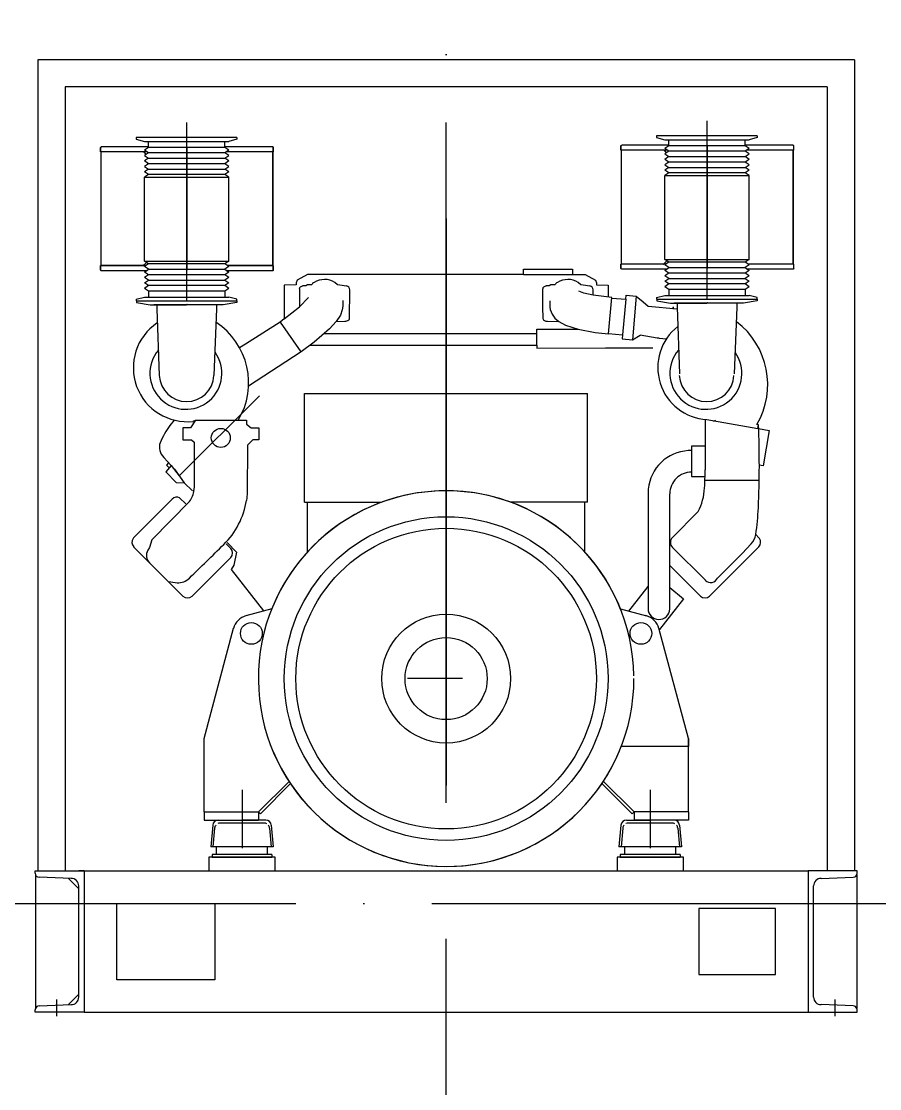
# Model space of a CAD drawing. Extents: x 1551 to 113148, y -1700 to 77018.
# Drawn here: x 54780 to 56357, y 36334 to 38295 of the extents above; entities that cross this region are included whole.
import ezdxf

# ---------------------------------------------------------------- set-up
doc = ezdxf.new("R2010")
doc.units = 0
doc.header["$LTSCALE"] = 500
doc.header["$MEASUREMENT"] = 0
doc.linetypes.add('CENTER', pattern=[3, 2.5, -0.25, 0, -0.25])
doc.layers.get('0').update_dxf_attribs({"linetype": 'CONTINUOUS'})
for name, color, linetype in [('GENERATORSETT', 7, 'CONTINUOUS'), ('M1CO1', 1, 'CONTINUOUS'), ('S0CE1', 7, 'CENTER'), ('S0CO3', 7, 'CONTINUOUS')]:
    doc.layers.add(name, color=color, linetype=linetype)

# ---------------------------------------------------------------- blocks, each defined once
blk = doc.blocks.new('SCANIA-SENTER-ENDVIEW')
at = {"color": 0, "linetype": 'ByBlock'}
for p, q in [((-476.8, 1021.9, -64.8), (-476.8, 694, -64.8)), ((-476.8, 1021.9, -64.8), (-476.8, 694, -64.8)), ((479.2, 1024.9, -64.8), (479.2, 697, -64.8)), ((479.2, 1024.9, -64.8), (479.2, 697, -64.8)), ((-384.3, 994, -64.8), (-569.3, 994, -64.8)), ((-569.3, 994, -64.8), (-569.3, 991, -64.8)), ((-569.3, 991, -64.8), (-554.4, 987, -64.8)), ((-554.4, 987, -64.8), (-399.3, 987, -64.8)), ((-546.8, 976, -64.8), (-546.8, 987, -64.8)), ((-406.8, 976, -64.8), (-406.8, 987, -64.8)), ((-384.3, 991, -64.8), (-399.3, 987, -64.8)), ((-384.3, 994, -64.8), (-384.3, 991, -64.8)), ((571.7, 997, -64.8), (386.7, 997, -64.8)), ((386.7, 997, -64.8), (386.7, 994, -64.8)), ((386.7, 994, -64.8), (401.6, 990, -64.8)), ((401.6, 990, -64.8), (556.7, 990, -64.8)), ((409.2, 979, -64.8), (409.2, 990, -64.8)), ((549.2, 979, -64.8), (549.2, 990, -64.8)), ((571.7, 994, -64.8), (556.7, 990, -64.8)), ((571.7, 997, -64.8), (571.7, 994, -64.8)), ((-635, 975.7), (-634.5, 976.7)), ((-635, 967.7), (-635, 975.7)), ((-549.4, 967.7), (-635, 967.7)), ((-634.6, 975.6), (-634.1, 976.6)), ((-634.6, 967.6), (-634.6, 975.6)), ((-549.3, 967.6), (-634.6, 967.6)), ((-634.5, 976.7), (-633.5, 977.2)), ((-634.1, 976.6), (-633.1, 977.1)), ((-634, 758.7), (-634, 967.7)), ((-633.6, 758.6), (-633.6, 967.6)), ((-546.8, 977.2), (-633.5, 977.2)), ((-546.8, 977.1), (-633.1, 977.1)), ((-555.9, 967.7), (-551.2, 963.1)), ((-555.5, 967.6), (-551, 963.2)), ((-546.8, 976, -64.8), (-554.3, 971, -64.8)), ((-546.8, 966, -64.8), (-554.3, 971, -64.8)), ((-546.8, 966, -64.8), (-554.3, 961, -64.8)), ((-554.3, 961, -64.8), (-546.8, 956, -64.8)), ((-406.8, 976, -64.8), (-546.8, 976, -64.8)), ((-406.8, 966, -64.8), (-546.8, 966, -64.8)), ((-476.3, 775.4), (-476.3, 977.2)), ((-475.8, 775.4), (-475.8, 977.1)), ((-319, 977.2), (-406.8, 977.2)), ((-318.6, 977.1), (-406.8, 977.1)), ((-399.3, 971, -64.8), (-406.8, 976, -64.8)), ((-399.3, 971, -64.8), (-406.8, 966, -64.8)), ((-399.3, 961, -64.8), (-406.8, 966, -64.8)), ((-406.8, 956, -64.8), (-399.3, 961, -64.8)), ((-317.1, 967.6), (-404.4, 967.6)), ((-317.5, 967.7), (-404.3, 967.7)), ((-319, 977.2), (-318, 976.7)), ((-318.6, 977.1), (-317.6, 976.6)), ((-318.5, 758.7), (-318.5, 967.7)), ((-318.1, 758.6), (-318.1, 967.6)), ((-318, 976.7), (-317.5, 975.7)), ((-317.6, 976.6), (-317.1, 975.6)), ((-317.5, 967.7), (-317.5, 975.7)), ((-317.1, 967.6), (-317.1, 975.6)), ((321, 978.7), (321.5, 979.7)), ((321, 970.7), (321, 978.7)), ((406.6, 970.7), (321, 970.7)), ((321.4, 978.6), (321.9, 979.6)), ((321.4, 970.6), (321.4, 978.6)), ((406.7, 970.6), (321.4, 970.6)), ((321.5, 979.7), (322.5, 980.2)), ((321.9, 979.6), (322.9, 980.1)), ((322, 761.7), (322, 970.7)), ((322.4, 761.6), (322.4, 970.6)), ((409.2, 980.2), (322.5, 980.2)), ((409.2, 980.1), (322.9, 980.1)), ((400.1, 970.7), (404.8, 966.1)), ((400.5, 970.6), (405, 966.2)), ((409.2, 979, -64.8), (401.7, 974, -64.8)), ((409.2, 969, -64.8), (401.7, 974, -64.8)), ((409.2, 969, -64.8), (401.7, 964, -64.8)), ((401.7, 964, -64.8), (409.2, 959, -64.8)), ((549.2, 979, -64.8), (409.2, 979, -64.8)), ((549.2, 969, -64.8), (409.2, 969, -64.8)), ((479.7, 778.4), (479.7, 980.2)), ((480.2, 778.4), (480.2, 980.1)), ((637, 980.2), (549.2, 980.2)), ((637.4, 980.1), (549.2, 980.1)), ((556.7, 974, -64.8), (549.2, 979, -64.8)), ((556.7, 974, -64.8), (549.2, 969, -64.8)), ((556.7, 964, -64.8), (549.2, 969, -64.8)), ((549.2, 959, -64.8), (556.7, 964, -64.8)), ((638.9, 970.6), (551.6, 970.6)), ((638.5, 970.7), (551.7, 970.7)), ((637, 980.2), (638, 979.7)), ((637.4, 980.1), (638.4, 979.6)), ((637.5, 761.7), (637.5, 970.7)), ((637.9, 761.6), (637.9, 970.6)), ((638, 979.7), (638.5, 978.7)), ((638.4, 979.6), (638.9, 978.6)), ((638.5, 970.7), (638.5, 978.7)), ((638.9, 970.6), (638.9, 978.6)), ((-546.8, 956, -64.8), (-554.3, 951, -64.8)), ((-546.8, 946, -64.8), (-554.3, 951, -64.8)), ((-546.8, 946, -64.8), (-554.3, 941, -64.8)), ((-546.8, 956, -64.8), (-406.8, 956, -64.8)), ((-406.8, 946, -64.8), (-546.8, 946, -64.8)), ((-399.3, 951, -64.8), (-406.8, 956, -64.8)), ((-399.3, 951, -64.8), (-406.8, 946, -64.8)), ((-399.3, 941, -64.8), (-406.8, 946, -64.8)), ((409.2, 959, -64.8), (401.7, 954, -64.8)), ((409.2, 949, -64.8), (401.7, 954, -64.8)), ((409.2, 949, -64.8), (401.7, 944, -64.8)), ((401.7, 944, -64.8), (409.2, 939, -64.8)), ((409.2, 959, -64.8), (549.2, 959, -64.8)), ((549.2, 949, -64.8), (409.2, 949, -64.8)), ((556.7, 954, -64.8), (549.2, 959, -64.8)), ((556.7, 954, -64.8), (549.2, 949, -64.8)), ((556.7, 944, -64.8), (549.2, 949, -64.8)), ((549.2, 939, -64.8), (556.7, 944, -64.8)), ((-554.3, 941, -64.8), (-546.8, 936, -64.8)), ((-546.8, 936, -64.8), (-554.3, 931, -64.8)), ((-546.8, 926, -64.8), (-554.3, 931, -64.8)), ((-546.8, 926, -64.8), (-554.3, 921, -64.8)), ((-546.8, 936, -64.8), (-406.8, 936, -64.8)), ((-406.8, 926, -64.8), (-546.8, 926, -64.8)), ((-406.8, 936, -64.8), (-399.3, 941, -64.8)), ((-399.3, 931, -64.8), (-406.8, 936, -64.8)), ((-399.3, 931, -64.8), (-406.8, 926, -64.8)), ((-399.3, 921, -64.8), (-406.8, 926, -64.8)), ((409.2, 939, -64.8), (401.7, 934, -64.8)), ((409.2, 929, -64.8), (401.7, 934, -64.8)), ((409.2, 929, -64.8), (401.7, 924, -64.8)), ((401.7, 924, -64.8), (556.7, 924, -64.8)), ((401.7, 770, -64.8), (401.7, 924, -64.8)), ((409.2, 939, -64.8), (549.2, 939, -64.8)), ((549.2, 929, -64.8), (409.2, 929, -64.8)), ((556.7, 934, -64.8), (549.2, 939, -64.8)), ((556.7, 934, -64.8), (549.2, 929, -64.8)), ((556.7, 924, -64.8), (549.2, 929, -64.8)), ((556.7, 770, -64.8), (556.7, 924, -64.8)), ((-554.3, 767, -64.8), (-554.3, 921, -64.8)), ((-554.3, 921, -64.8), (-399.3, 921, -64.8)), ((-399.3, 767, -64.8), (-399.3, 921, -64.8)), ((0.2, 845.6), (0.2, -196.5)), ((-554.3, 767, -64.8), (-399.3, 767, -64.8)), ((-546.8, 762, -64.8), (-554.3, 767, -64.8)), ((-476.3, 750.4), (-476.3, 775.4)), ((-475.8, 750.4), (-475.8, 775.4)), ((-399.3, 767, -64.8), (-406.8, 762, -64.8)), ((405.3, 767.5), (398.9, 761.1)), ((405.6, 767.4), (399.3, 761)), ((401.7, 770, -64.8), (556.7, 770, -64.8)), ((409.2, 765, -64.8), (401.7, 770, -64.8)), ((409.2, 765, -64.8), (401.7, 760, -64.8)), ((549.2, 765, -64.8), (409.2, 765, -64.8)), ((479.7, 753.4), (479.7, 778.4)), ((480.2, 753.4), (480.2, 778.4)), ((556.7, 770, -64.8), (549.2, 765, -64.8)), ((556.7, 760, -64.8), (549.2, 765, -64.8)), ((-551.8, 758.7), (-635, 758.7)), ((-635, 750.7), (-635, 758.7)), ((-634.5, 749.6), (-635, 750.7)), ((-551.9, 758.6), (-634.6, 758.6)), ((-634.6, 750.6), (-634.6, 758.6)), ((-634.1, 749.5), (-634.6, 750.6)), ((-633.5, 749.2), (-634.5, 749.6)), ((-633.1, 749.1), (-634.1, 749.5)), ((-551, 749.2), (-633.5, 749.2)), ((-551.1, 749.1), (-633.1, 749.1)), ((-550.7, 764.5), (-557.1, 758.1)), ((-550.4, 764.4), (-556.7, 758)), ((-546.8, 762, -64.8), (-554.3, 757, -64.8)), ((-546.8, 752, -64.8), (-554.3, 757, -64.8)), ((-554.3, 747, -64.8), (-546.8, 752, -64.8)), ((-546.8, 742, -64.8), (-554.3, 747, -64.8)), ((-406.8, 762, -64.8), (-546.8, 762, -64.8)), ((-546.8, 752, -64.8), (-406.8, 752, -64.8)), ((-399.3, 757, -64.8), (-406.8, 762, -64.8)), ((-399.3, 757, -64.8), (-406.8, 752, -64.8)), ((-406.8, 752, -64.8), (-399.3, 747, -64.8)), ((-399.3, 747, -64.8), (-406.8, 742, -64.8)), ((-319, 749.2), (-402.6, 749.2)), ((-318.6, 749.1), (-402.5, 749.1)), ((-317.5, 758.7), (-401.9, 758.7)), ((-317.1, 758.6), (-401.8, 758.6)), ((-318, 749.6), (-319, 749.2)), ((-317.6, 749.5), (-318.6, 749.1)), ((-317.5, 750.7), (-318, 749.6)), ((-317.1, 750.6), (-317.6, 749.5)), ((-317.5, 750.7), (-317.5, 758.7)), ((-317.1, 750.6), (-317.1, 758.6)), ((142.4, 752), (232.4, 752)), ((142.4, 742.5), (142.4, 752)), ((232.4, 752), (232.4, 742.5)), ((404.2, 761.7), (321, 761.7)), ((321, 753.7), (321, 761.7)), ((321.5, 752.6), (321, 753.7)), ((404.1, 761.6), (321.4, 761.6)), ((321.4, 753.6), (321.4, 761.6)), ((321.9, 752.5), (321.4, 753.6)), ((322.5, 752.2), (321.5, 752.6)), ((322.9, 752.1), (321.9, 752.5)), ((405, 752.2), (322.5, 752.2)), ((404.9, 752.1), (322.9, 752.1)), ((409.2, 755, -64.8), (401.7, 760, -64.8)), ((401.7, 750, -64.8), (409.2, 755, -64.8)), ((409.2, 745, -64.8), (401.7, 750, -64.8)), ((409.2, 755, -64.8), (549.2, 755, -64.8)), ((556.7, 760, -64.8), (549.2, 755, -64.8)), ((549.2, 755, -64.8), (556.7, 750, -64.8)), ((556.7, 750, -64.8), (549.2, 745, -64.8)), ((637, 752.2), (553.4, 752.2)), ((637.4, 752.1), (553.5, 752.1)), ((638.5, 761.7), (554.1, 761.7)), ((638.9, 761.6), (554.2, 761.6)), ((638, 752.6), (637, 752.2)), ((638.4, 752.5), (637.4, 752.1)), ((638.5, 753.7), (638, 752.6)), ((638.9, 753.6), (638.4, 752.5)), ((638.5, 753.7), (638.5, 761.7)), ((638.9, 753.6), (638.9, 761.6)), ((-546.8, 742, -64.8), (-554.3, 737, -64.8)), ((-546.8, 732, -64.8), (-554.3, 737, -64.8)), ((-554.3, 727, -64.8), (-546.8, 732, -64.8)), ((-546.8, 722, -64.8), (-554.3, 727, -64.8)), ((-406.8, 742, -64.8), (-546.8, 742, -64.8)), ((-546.8, 732, -64.8), (-406.8, 732, -64.8)), ((-399.3, 737, -64.8), (-406.8, 742, -64.8)), ((-399.3, 737, -64.8), (-406.8, 732, -64.8)), ((-406.8, 732, -64.8), (-399.3, 727, -64.8)), ((-399.3, 727, -64.8), (-406.8, 722, -64.8)), ((-274, 732), (-275.7, 727.4)), ((-275.7, 727.4), (-275.7, 723.2)), ((-254.8, 742.5), (-274, 732)), ((142.4, 742.5), (-254.8, 742.5)), ((-199.4, 723.6), (-204.4, 727.7)), ((142.4, 742.5), (232.4, 742.5)), ((232.4, 742.5), (255.2, 742.5)), ((247.7, 723.6), (242.6, 727.7)), ((255.2, 742.5), (274.3, 732)), ((274.3, 732), (276.1, 727.4)), ((276.1, 727.4), (276.1, 723.3)), ((409.2, 745, -64.8), (401.7, 740, -64.8)), ((409.2, 735, -64.8), (401.7, 740, -64.8)), ((401.7, 730, -64.8), (409.2, 735, -64.8)), ((409.2, 725, -64.8), (401.7, 730, -64.8)), ((549.2, 745, -64.8), (409.2, 745, -64.8)), ((409.2, 735, -64.8), (549.2, 735, -64.8)), ((556.7, 740, -64.8), (549.2, 745, -64.8)), ((556.7, 740, -64.8), (549.2, 735, -64.8)), ((549.2, 735, -64.8), (556.7, 730, -64.8)), ((556.7, 730, -64.8), (549.2, 725, -64.8)), ((-546.8, 722, -64.8), (-554.3, 717, -64.8)), ((-546.8, 712, -64.8), (-554.3, 717, -64.8)), ((-406.8, 722, -64.8), (-546.8, 722, -64.8)), ((-406.8, 712, -64.8), (-546.8, 712, -64.8)), ((-546.8, 712, -64.8), (-546.8, 701, -64.8)), ((-399.3, 717, -64.8), (-406.8, 722, -64.8)), ((-399.3, 717, -64.8), (-406.8, 712, -64.8)), ((-406.8, 712, -64.8), (-406.8, 701, -64.8)), ((-275.7, 723.2), (-297.3, 722.8)), ((-297.3, 722.8), (-297.3, 660.8)), ((-269.7, 716.2), (-269.7, 682.9)), ((-257.9, 721.8), (-263.7, 721.3)), ((-254.5, 723.5), (-257.9, 721.8)), ((-247.3, 723.6), (-254.5, 723.5)), ((-177.5, 661.7), (-177, 714.2)), ((177.3, 716.2), (177.3, 682.9)), ((189.1, 721.8), (183.3, 721.3)), ((192.6, 723.5), (189.1, 721.8)), ((199.7, 723.6), (192.6, 723.5)), ((253.2, 708.3), (244, 711.7)), ((270, 704.5), (253.2, 708.3)), ((270, 704.5), (270, 714.2)), ((276.1, 723.3), (297.6, 722.8)), ((297.6, 722.8), (297.6, 700.6)), ((409.2, 725, -64.8), (401.7, 720, -64.8)), ((409.2, 715, -64.8), (401.7, 720, -64.8)), ((549.2, 725, -64.8), (409.2, 725, -64.8)), ((549.2, 715, -64.8), (409.2, 715, -64.8)), ((409.2, 715, -64.8), (409.2, 704, -64.8)), ((556.7, 720, -64.8), (549.2, 725, -64.8)), ((556.7, 720, -64.8), (549.2, 715, -64.8)), ((549.2, 715, -64.8), (549.2, 704, -64.8)), ((-569.3, 697, -64.8), (-554.4, 701, -64.8)), ((-569.3, 697, -64.8), (-569.3, 694, -64.8)), ((-569.3, 694), (-384.3, 694)), ((-568.8, 694), (-384.8, 694)), ((-568.8, 694), (-568.8, 691)), ((-568.8, 691), (-544, 686.7)), ((-554.4, 701, -64.8), (-399.3, 701, -64.8)), ((-544, 686.7), (-476.8, 686.7)), ((-536.8, 687.1), (-532.3, 687.2)), ((-532.8, 687.3), (-528.6, 687.3)), ((-532.3, 687.2), (-528.2, 687.2)), ((-476.8, 686.7), (-531.8, 686.7)), ((-531.8, 686.7), (-531.8, 679.5)), ((-528.6, 687.3), (-523.6, 687.3)), ((-528.2, 687.2), (-523.2, 687.2)), ((-523.6, 687.3), (-517.8, 687.3)), ((-523.2, 687.2), (-517.3, 687.2)), ((-517.8, 687.3), (-507.5, 687.3)), ((-517.3, 687.2), (-507.1, 687.2)), ((-507.5, 687.3), (-496.5, 687.3)), ((-507.1, 687.2), (-496.1, 687.2)), ((-496.5, 687.3), (-476.3, 687.3)), ((-496.1, 687.2), (-475.8, 687.2)), ((-409.7, 686.7), (-476.8, 686.7)), ((-476.1, 687.3), (-476.3, 687.3)), ((-476.1, 687.3), (-463.9, 687.2)), ((-475.7, 687.2), (-475.8, 687.2)), ((-475.7, 687.2), (-463.5, 687.1)), ((-463.9, 687.2), (-456, 687.2)), ((-463.5, 687.1), (-455.6, 687.1)), ((-456, 687.2), (-448.4, 687.2)), ((-455.6, 687.1), (-448, 687.1)), ((-448.4, 687.2), (-441.3, 687.2)), ((-448, 687.1), (-440.8, 687.1)), ((-441.3, 687.2), (-434.8, 687.2)), ((-440.8, 687.1), (-434.3, 687.1)), ((-434.8, 687.2), (-428.9, 687.2)), ((-434.3, 687.1), (-428.5, 687.1)), ((-428.9, 687.2), (-423.9, 687.3)), ((-428.5, 687.1), (-423.5, 687.2)), ((-423.9, 687.3), (-419.8, 687.3)), ((-423.5, 687.2), (-419.3, 687.2)), ((-421.8, 686.7), (-421.8, 679.5)), ((-384.8, 691), (-409.7, 686.7)), ((-384.3, 697, -64.8), (-399.3, 701, -64.8)), ((-384.8, 694), (-384.8, 691)), ((-384.3, 694), (-384.3, 697)), ((-269.7, 682.9), (-252.9, 700)), ((-189.9, 694.8), (-189.9, 684)), ((190.2, 693.9), (190.2, 687)), ((304.3, 699.9), (270, 704.5)), ((298.5, 633.2), (304.3, 699.9)), ((304.3, 699.2), (329.9, 697)), ((329.9, 697), (324.2, 631.6)), ((329.9, 697), (330.6, 704.5)), ((330.6, 704.5), (349.1, 702.9)), ((349.1, 702.9), (342.1, 622.5)), ((349.1, 702.9), (362.1, 692.1)), ((362.1, 692.1), (371.1, 684)), ((386.7, 700, -64.8), (401.6, 704, -64.8)), ((386.7, 700, -64.8), (386.7, 697, -64.8)), ((386.7, 697), (571.7, 697)), ((387.2, 697), (571.2, 697)), ((387.2, 697), (387.2, 694)), ((387.2, 694), (412, 689.7)), ((401.6, 704, -64.8), (556.7, 704, -64.8)), ((412, 689.7), (479.2, 689.7)), ((419.2, 690.1), (423.7, 690.3)), ((423.2, 690.3), (427.4, 690.3)), ((423.7, 690.3), (427.8, 690.3)), ((424.2, 689.7), (424.2, 682.5)), ((479.2, 689.7), (424.2, 689.7)), ((427.4, 690.3), (432.4, 690.3)), ((427.8, 690.3), (432.8, 690.3)), ((432.4, 690.3), (438.2, 690.3)), ((432.8, 690.3), (438.7, 690.3)), ((438.2, 690.3), (448.5, 690.3)), ((438.7, 690.3), (448.9, 690.3)), ((448.5, 690.3), (459.5, 690.3)), ((448.9, 690.3), (459.9, 690.3)), ((459.5, 690.3), (479.7, 690.3)), ((459.9, 690.3), (480.2, 690.3)), ((546.3, 689.7), (479.2, 689.7)), ((479.9, 690.3), (479.7, 690.3)), ((479.9, 690.3), (492.1, 690.2)), ((480.3, 690.3), (480.2, 690.3)), ((480.3, 690.3), (492.5, 690.1)), ((492.1, 690.2), (500, 690.2)), ((492.5, 690.1), (500.4, 690.1)), ((500, 690.2), (507.6, 690.2)), ((500.4, 690.1), (508, 690.1)), ((507.6, 690.2), (514.7, 690.2)), ((508, 690.1), (515.2, 690.1)), ((514.7, 690.2), (521.2, 690.2)), ((515.2, 690.1), (521.7, 690.1)), ((521.2, 690.2), (527.1, 690.2)), ((521.7, 690.1), (527.5, 690.1)), ((527.1, 690.2), (532.1, 690.3)), ((527.5, 690.1), (532.5, 690.3)), ((532.1, 690.3), (536.2, 690.3)), ((532.5, 690.3), (536.7, 690.3)), ((534.2, 689.7), (534.2, 682.5)), ((571.2, 694), (546.3, 689.7)), ((571.7, 700, -64.8), (556.7, 704, -64.8)), ((571.2, 697), (571.2, 694)), ((571.7, 697), (571.7, 700)), ((-531.8, 679.5), (-527, 557)), ((-421.8, 679.5), (-426.7, 557)), ((-297.3, 660.8), (-269.7, 682.9)), ((-194.4, 667.7), (-201.9, 656.3)), ((-190.9, 677.6), (-194.4, 667.7)), ((-189.9, 684), (-190.9, 677.6)), ((177.3, 682.9), (177.8, 661.7)), ((371.1, 684), (424.3, 679.4)), ((416.7, 683.1), (416.9, 681.1)), ((416.9, 681.1), (417.2, 679)), ((417.1, 683.2), (417.3, 681.2)), ((417.3, 681.2), (417.6, 679.1)), ((424.2, 682.5), (429, 560)), ((534.2, 682.5), (529.3, 560)), ((-305.2, 655), (-368.7, 614.6)), ((-297.3, 660.8), (-305.2, 655)), ((-305.2, 655), (-266.7, 600.6)), ((-201.9, 656.3), (-214.6, 642.6)), ((-201.9, 656.3), (-186.2, 656.6)), ((186.5, 656.6), (206.8, 656.2)), ((206.8, 656.2), (219.2, 649.3)), ((219.2, 649.3), (242.5, 641.9)), ((-214.6, 642.6), (-242.6, 618.3)), ((-224.2, 634.2), (166.7, 634.2)), ((166.7, 641.8), (242.5, 641.9)), ((166.7, 612.4), (166.7, 641.8)), ((242.5, 641.9), (273.7, 636)), ((273.7, 636), (298.5, 633.2)), ((298.5, 633.9), (324.2, 631.6)), ((324.2, 631.6), (323.5, 624.1)), ((342.1, 622.5), (356.7, 630.9)), ((387.9, 625.6), (356.7, 630.9)), ((-368.7, 614.6), (-379.5, 607.8)), ((-242.6, 618.3), (-266.4, 600.4)), ((-250.2, 612.4), (166.4, 612.4)), ((166.4, 612.4), (166.7, 612.4)), ((166.7, 612.4), (166.7, 606.8)), ((323.5, 624.1), (342.1, 622.5)), ((391.4, 625.3), (387.9, 625.6)), ((391.4, 625.3), (404.9, 624.3)), ((391.4, 625.3), (404.8, 624.3)), ((-266.4, 600.4), (-363.3, 537.4)), ((166.7, 606.8), (292.7, 607.7)), ((292.7, 607.7), (379.8, 607.7)), ((-490.3, 372.3), (-343, 519.8)), ((-260, 523.9), (260, 523.9)), ((-260, 323.9), (-260, 523.9)), ((260, 323.9), (260, 523.9)), ((-499.9, 475.1), (-507.4, 465.2)), ((-460.2, 474.7), (-469.5, 460.7)), ((-464.5, 472.7), (-460.2, 474.7)), ((-460.2, 474.7), (-366.5, 474.7)), ((-366.5, 474.7), (-366.5, 467.6)), ((475.7, 476), (475.7, 383.3)), ((478.9, 475.8), (572.5, 459.3)), ((478.9, 475.8), (572.5, 459.3)), ((490.9, 472.7), (495.2, 474.7)), ((-484, 460.7), (-484, 438.7)), ((-469.5, 460.7), (-484, 460.7)), ((-366.5, 467.6), (-358.5, 460.5)), ((-358.5, 460.5), (-344, 460.5)), ((-344, 460.5), (-344, 438.7)), ((573.7, 466.2), (570.9, 466.7)), ((572.5, 459.3), (573.7, 466.2)), ((572.5, 459.3), (573.7, 466.2)), ((572.5, 459.3), (573.7, 459.6)), ((573.7, 459.6), (593.7, 456)), ((593.7, 456), (582.2, 391)), ((-484, 438.7), (-468, 438.7)), ((-468, 438.7), (-463, 434.3)), ((-463, 434.3), (-463.1, 354.1)), ((-355, 438.8), (-365.1, 428.7)), ((-344, 438.7), (-355, 438.8)), ((-365.1, 428.7), (-365.4, 340.5)), ((450.9, 419.1), (445, 418.8)), ((475.7, 426.9), (451, 426.9)), ((451, 426.9), (451, 371.2)), ((-518.9, 406.5), (-505.2, 391.5)), ((-509.8, 396.4), (-513.9, 392.3)), ((-513.9, 392.3), (-508.8, 387.2)), ((582.2, 391), (575.3, 392.2)), ((-505.2, 391.5), (-514.8, 379.9)), ((-514.8, 379.9), (-495.8, 360)), ((-505.2, 391.5), (-490.3, 372.3)), ((-498.9, 384.7), (-481.6, 359.9)), ((-495.8, 360), (-481.6, 359.9)), ((-481.6, 359.9), (-466.3, 344.7)), ((-463.1, 354.1), (-463.4, 346.5)), ((451, 371.2), (475.6, 371.2)), ((475.5, 364.5), (575.1, 364.5)), ((-365.4, 340.5), (-366.2, 332.2)), ((371.4, 348.1), (370.9, 141.7)), ((410.7, 128), (410.8, 339.7)), ((-574.3, 258.8), (-503.1, 329.9)), ((-471.7, 325.5), (-540.5, 254.7)), ((-489.6, 332), (-478, 321.4)), ((-366.2, 332.2), (-366.9, 327.5)), ((-260, 323.9), (-118.9, 323.9)), ((-255, 232.4), (-255, 323.9)), ((260, 323.9), (118.9, 323.9)), ((255, 232.4), (255, 323.9)), ((463.2, 306.9), (415.7, 259.4)), ((-574.3, 258.8), (-575.3, 257.4)), ((574.6, 258.8), (568.8, 264.6)), ((574.6, 258.8), (575.6, 257.4)), ((-574.1, 242), (-483.6, 151.6)), ((-544.9, 240.6), (-547.9, 236)), ((-540.5, 254.7), (-544.9, 240.6)), ((-395.7, 239.1), (-404.4, 247.7)), ((-402.4, 249.8), (-385.2, 232.6)), ((415.7, 241), (476.2, 180.6)), ((574.4, 242), (484, 151.6)), ((543.8, 229.8), (560.5, 247.5)), ((-466.9, 151.4), (-395.7, 222.5)), ((-385.2, 232.6), (-390, 208.3)), ((498.7, 184.7), (543.8, 229.8)), ((-390, 208.3), (-395.1, 200.5)), ((-395.1, 200.5), (-335.5, 124.3)), ((467.2, 151.4), (410.9, 207.7)), ((335.8, 124.2), (370.9, 169.1)), ((410.9, 167.3), (435.8, 146.7)), ((370.9, 141.7), (371, 128.5)), ((435.8, 146.7), (391.7, 90.2)), ((-320.2, 128.4), (-368.3, 115.5)), ((320.2, 128.4), (368.3, 115.5)), ((-444.8, -110), (-390.7, 92.8)), ((445.2, -110), (391, 92.8)), ((30, 0), (-70.8, 0)), ((-444.8, -245), (-444.8, -110)), ((445, -109.9), (445, -125)), ((445.2, -245), (445.2, -110)), ((445, -125), (321.6, -125)), ((-344.8, -245), (-288.6, -188.8)), ((-341.3, -248.5), (-285.8, -193)), ((341.6, -248.5), (286.1, -193)), ((345.2, -245), (288.9, -188.8)), ((-375, -204.3), (-375, -311.3)), ((375, -204.3), (375, -311.3)), ((-444.8, -245), (-344.8, -245)), ((-444.8, -245), (-444.8, -260)), ((-344.8, -245), (-344.8, -260)), ((-344.8, -245), (-341.3, -248.5)), ((345.2, -245), (341.6, -248.5)), ((445.2, -245), (345.2, -245)), ((345.2, -245), (345.2, -260)), ((445.2, -245), (445.2, -260)), ((-444.8, -260), (-344.8, -260)), ((-428.8, -269.1), (-432.5, -309)), ((-418.8, -260), (-375, -260)), ((-334.5, -265.5), (-415.5, -265.5)), ((-331.2, -260), (-375, -260)), ((-321.2, -269.1), (-317.5, -309)), ((321.2, -269.1), (317.5, -309)), ((331.2, -260), (375, -260)), ((415.5, -265.5), (334.5, -265.5)), ((445.2, -260), (345.2, -260)), ((418.8, -260), (375, -260)), ((428.8, -269.1), (432.5, -309)), ((-425.5, -274.6), (-428.7, -309)), ((-324.5, -274.6), (-321.3, -309)), ((324.5, -274.6), (321.3, -309)), ((425.5, -274.6), (428.7, -309)), ((-422, -309), (-432.5, -309)), ((-328, -309), (-422, -309)), ((-422, -323), (-422, -309)), ((-317.5, -309), (-328, -309)), ((-328, -323), (-328, -309)), ((328, -309), (317.5, -309)), ((422, -309), (328, -309)), ((328, -323), (328, -309)), ((432.5, -309), (422, -309)), ((422, -323), (422, -309)), ((-314, -328), (-436, -328)), ((-436, -328), (-436, -353)), ((-320, -323), (-430, -323)), ((-430, -323), (-430, -328)), ((-430, -328), (-320, -328)), ((-320, -323), (-320, -328)), ((-314, -353), (-314, -328)), ((436, -328), (314, -328)), ((314, -328), (314, -353)), ((430, -323), (320, -323)), ((320, -323), (320, -328)), ((320, -328), (430, -328)), ((430, -323), (430, -328)), ((436, -353), (436, -328)), ((-755, -357.7), (-755, -353)), ((-755, -353), (-665, -353)), ((-754.7, -359.8), (-754.7, -605.5)), ((-689, -367), (-748, -364.7)), ((-675, -386.5), (-694.4, -366.8)), ((-665, -353), (-675, -353)), ((-665, -353), (-665, -376)), ((-665, -353), (-665, -613)), ((-665, -353), (665, -353)), ((755, -353), (665, -353)), ((665, -353), (665, -376)), ((665, -353), (665, -613)), ((689, -367), (748, -364.7)), ((754.7, -359.8), (754.7, -605.5)), ((755, -357.7), (755, -353)), ((-675, -382.9), (-675, -381)), ((-675, -585), (-675, -382.9)), ((675, -382.9), (675, -381)), ((675, -583.2), (675, -382.9)), ((-675.1, -404.9), (-675.1, -403)), ((675.1, -404.9), (675.1, -403)), ((-605, -553.5), (-605, -412.5)), ((-425, -412.5), (-425, -553.5)), ((464, -422.5), (464, -543.5)), ((605, -422.5), (464, -422.5)), ((605, -543.5), (605, -422.5)), ((464, -543.5), (605, -543.5)), ((-425, -553.5), (-605, -553.5)), ((-675, -579.6), (-694.4, -599.3)), ((-675, -585), (-675, -583.2)), ((675, -585), (675, -583.2)), ((-748, -601.3), (-689, -599)), ((-715, -620.4), (-715, -589.8)), ((748, -601.3), (689, -599)), ((715, -620.4), (715, -589.8)), ((-755, -613), (-755, -608.3)), ((-665, -613), (-755, -613)), ((-665, -613), (665, -613)), ((-660, -613), (-350.2, -613)), ((665, -613), (755, -613)), ((755, -613), (755, -608.3))]:
    blk.add_line(p, q, dxfattribs=at)
for centre, radius in [((-414, 442.2), 17.5), ((0, 0), 297.4), ((0, 0), 276.1), ((0, 0), 118.4), ((-357.9, 83.1), 20), ((357.9, 83.1), 20), ((0, 0), 75.4)]:
    blk.add_circle(centre, radius, dxfattribs=at)
for centre, radius, start, end in [((-236.7, 716.1), 13, 117.2203, 144.9169), ((-222.6, 694.9), 38.4, 91.1393, 121.5346), ((-223.7, 697.7), 35.7, 57.2707, 89.4075), ((210.3, 716.1), 13, 117.2203, 144.9169), ((224.5, 694.9), 38.4, 91.1393, 121.5346), ((223.3, 697.7), 35.7, 57.2707, 89.4075), ((-264.7, 715.6), 5.09, 131.8115, 173.8707), ((-263, 713.8), 7.5, 95.0125, 131.8115), ((-258.7, 239.9), 487.3, 81.061, 83.0026), ((-184.1, 714.3), 7.1, 359.5248, 81.061), ((182.4, 715.6), 5.09, 131.8115, 173.8707), ((184, 713.8), 7.5, 95.0125, 131.8115), ((188.3, 239.9), 487.3, 81.061, 83.0026), ((262.9, 714.3), 7.1, 359.5248, 81.061), ((227.1, 687), 36.9, 180, 236.675), ((-475.5, 571.2), 99.2, 124.0388, 276.3445), ((-495.9, 543.4), 133, 328.8862, 56.6926), ((-186.4, 669.7), 13.1, 271.0704, 304.7532), ((-180.8, 661.7), 3.38, 304.7532, 0.5645), ((181.4, 661.8), 3.63, 181.2221, 229.1584), ((185.1, 666), 9.27, 229.1584, 257.7346), ((187.4, 676.7), 20.2, 257.7346, 267.3251), ((446.2, 540.2), 144.7, 329.5002, 52.9381), ((484.6, 571.4), 95.8, 128.0229, 266.6155), ((-478.2, 560.8), 66.1, 139.9024, 35.8081), ((477.2, 560.8), 66.1, 139.9024, 35.8081), ((-476.8, 559.1), 50.2, 182.3871, 357.6129), ((478.5, 559.1), 50.2, 182.3871, 357.6129), ((-401, 384.7), 133.4, 142.8852, 158.6514), ((-1147.1, 391.6), 1722.5, 357.42, 2.4832), ((-502.9, 424.6), 24, 158.6514, 193.9057), ((-502, 424.8), 24.9, 193.9057, 227.2894), ((448.6, 341.4), 77.5, 92.7124, 175.059), ((450.3, 339.7), 39.5, 89.0737, 179.9714), ((-147.3, 383.2), 623, 356.9677, 0.0066), ((-497.6, 347.8), 34.2, 319.2446, 357.751), ((0, 0), 345, 0.8967, 0), ((0, 0), 345, 21.4036, 158.5964), ((366.3, 356), 108.6, 333.1428, 356.9677), ((-495, 321.8), 11.5, 61.9583, 135), ((-510.3, 349.7), 145.1, 314.5036, 351.1886), ((81.8, 336.2), 492.3, 351.6662, 357.42), ((-565.3, 250.4), 12.1, 144.9881, 223.872), ((424.9, 250.2), 13, 135, 225), ((537.2, 269.5), 32, 316.6528, 351.6662), ((565.7, 250.4), 12.1, 316.128, 35.0119), ((-532.9, 226.2), 17.9, 146.8079, 229.557), ((-8080.6, 8052.4), 10945.1, 314.04173, 314.50355), ((-404, 230.8), 11.7, 315, 45), ((-491.1, 247.6), 71.5, 254.6287, 267.623), ((-492.8, 206.4), 30.3, 267.623, 314.0417), ((486, 190.4), 13.9, 224.9999, 335.8637), ((-475.1, 160.1), 12, 225, 313.5), ((475.5, 160.1), 12, 226.5, 315), ((390.9, 128.6), 19.9, 180.1204, 358.2605), ((-358.1, 83), 34, 105, 165), ((358.1, 83), 34, 15, 75), ((0, 0), 345, 202.5822, 292.5), ((0, 0), 345, 292.5, 337.4178), ((-418.8, -270), 10, 90, 174.9575), ((-415.5, -275.5), 10, 139.1713, 174.9575), ((-415.5, -275.5), 10, 90, 115.1486), ((-334.5, -275.5), 10, 61.4161, 90), ((-331.2, -270), 10, 5.0425, 90), ((-334.5, -275.5), 10, 5.0425, 37.5712), ((331.2, -270), 10, 90, 174.9575), ((334.5, -275.5), 10, 139.1713, 174.9575), ((334.5, -275.5), 10, 90, 115.1486), ((415.5, -275.5), 10, 61.4161, 90), ((418.8, -270), 10, 5.0425, 90), ((415.5, -275.5), 10, 5.0425, 37.5712), ((-748, -357.7), 7, 180, 270), ((-689, -381), 14, 0, 90), ((689, -381), 14, 90, 180), ((748, -357.7), 7, 270, 0), ((-689, -585), 14, 270, 0), ((689, -585), 14, 180, 270), ((-748, -608.3), 7, 158.7994, 180), ((-748, -608.3), 7, 90, 158.7994), ((748, -608.3), 7, 21.2006, 90), ((748, -608.3), 7, 0, 21.2006)]:
    blk.add_arc(centre, radius, start, end, dxfattribs=at)
blk = doc.blocks.new('SNITT')
at = {"layer": 'S0CE1'}
for p, q in [((0, -1065.3), (0, 12094.2)), ((-4526.3, 1750), (4606.6, 1750))]:
    blk.add_line(p, q, dxfattribs=at)
at = {"layer": 'S0CO3'}
for p, q in [((-750, 3300), (-750, 1810)), ((750, 3300), (-750, 3300)), ((750, 3300), (750, 1810)), ((-700, 3250), (-700, 1810)), ((700, 3250), (-700, 3250)), ((700, 3250), (700, 1810))]:
    blk.add_line(p, q, dxfattribs=at)
at = {"layer": 'GENERATORSETT'}
blk.add_blockref('SCANIA-SENTER-ENDVIEW', (0, 2163), dxfattribs=at)

msp = doc.modelspace()

# ---------------------------------------------------------------- block references
at = {"layer": 'M1CO1', "linetype": 'Continuous'}
msp.add_blockref('SNITT', (55560.398, 34924.631), dxfattribs=at)

doc.saveas('drawing.dxf')
